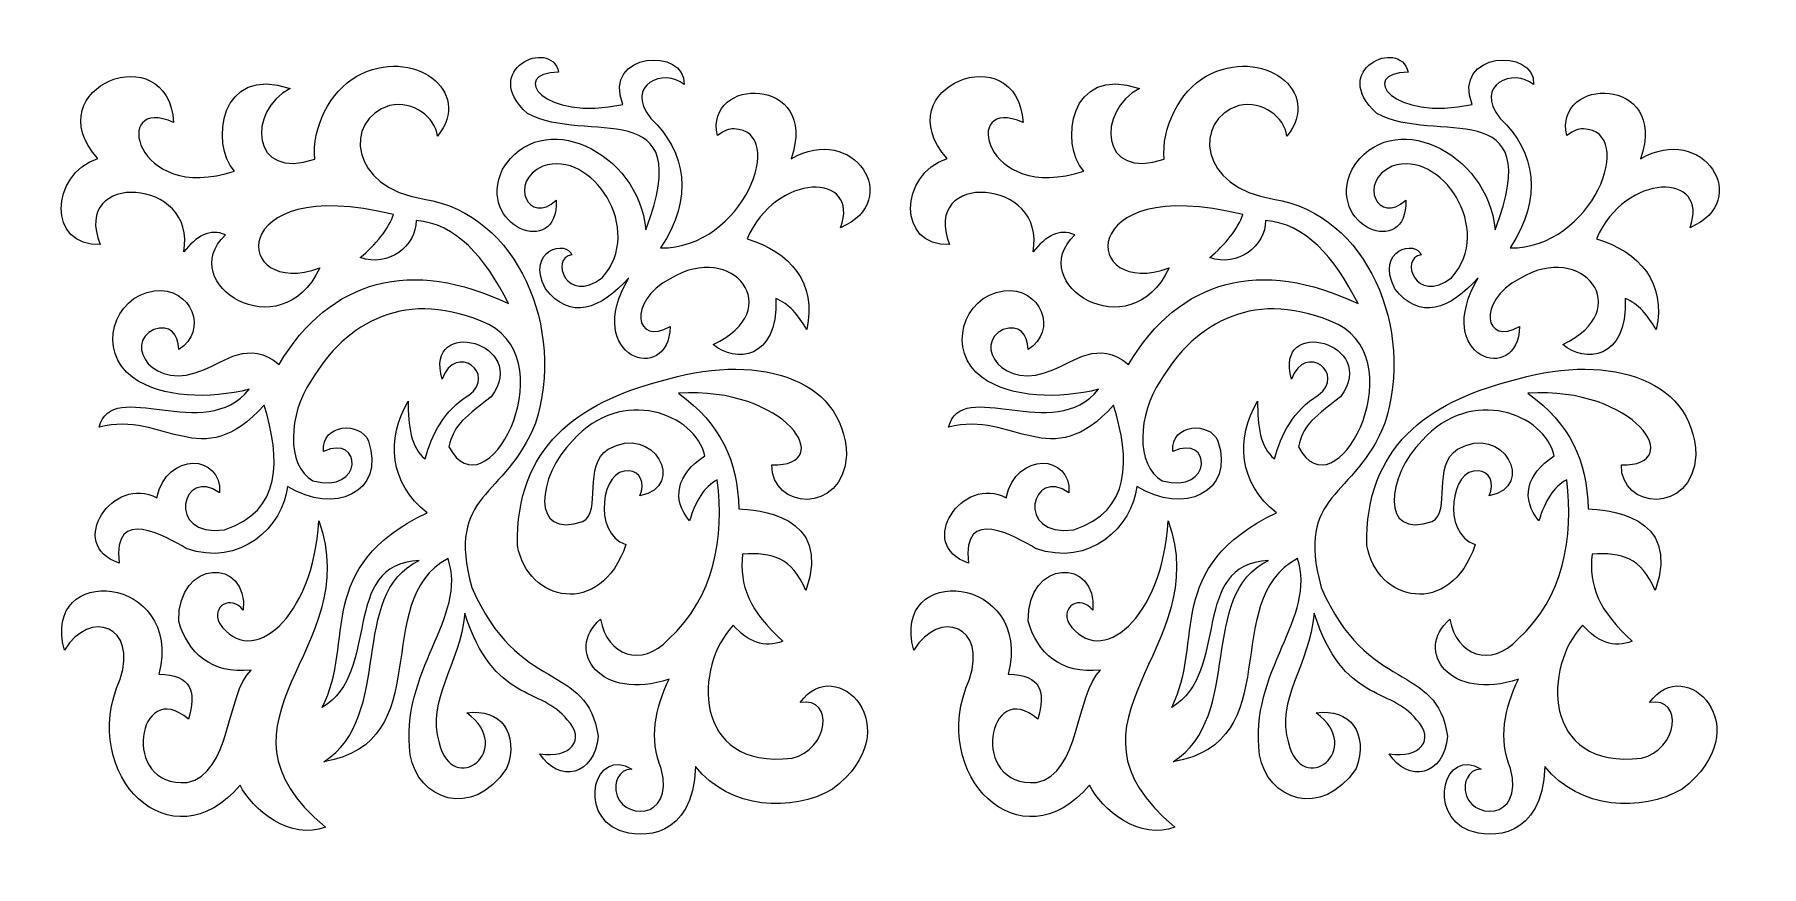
# Model space of a CAD drawing. Header units: centimetres. Extents: x -32.4 to 33, y -15.9 to 15.6.
import ezdxf

# ---------------------------------------------------------------- set-up
doc = ezdxf.new("R2010")
doc.units = ezdxf.units.CM
doc.header["$MEASUREMENT"] = 0
doc.layers.add('layer 1', color=7, linetype='Continuous')

msp = doc.modelspace()

# ---------------------------------------------------------------- linework, layer by layer
at = {"layer": 'layer 1', "color": 2, "lineweight": 9}
for points, knots in [([(-27.14468, 12.25085), (-27.34648, 15.58939), (-32.41386, 13.59253), (-30.01993, 10.88428), (-30.01993, 10.88428), (-31.84705, 10.29192), (-31.91483, 7.5356), (-29.92632, 7.62794), (-29.92632, 7.62794), (-31.06548, 10.44456), (-26.22818, 10.16733), (-26.76486, 7.35111), (-26.76486, 7.35111), (-26.28181, 7.93934), (-25.76737, 8.26018), (-25.18393, 7.99277), (-25.18393, 7.99277), (-27.11814, 6.16053), (-23.0943, 3.58716), (-21.608, 6.7472), (-21.608, 6.7472), (-24.91355, 5.50191), (-25.26468, 10.37034), (-18.82255, 8.76653), (-18.82255, 8.76653), (-18.98255, 8.2444), (-19.50009, 7.60905), (-20.07409, 7.13409), (-20.07409, 7.13409), (-19.00843, 6.75913), (-17.95612, 7.56273), (-17.9568, 8.54007), (-17.9568, 8.54007), (-16.45112, 8.42379), (-15.35953, 7.16561), (-14.45616, 5.3884), (-14.45616, 5.3884), (-18.13235, 7.14709), (-21.21264, 6.32773), (-23.1513, 3.08599), (-23.1513, 3.08599), (-24.28051, 4.04203), (-25.26739, 3.16374), (-25.9744, 2.89726), (-25.9744, 2.89726), (-27.92243, 1.99453), (-29.06408, 3.86903), (-27.8941, 4.40704), (-27.8941, 4.40704), (-27.29224, 4.61342), (-26.97151, 4.25093), (-26.95306, 3.65215), (-26.95306, 3.65215), (-25.80205, 4.33786), (-26.47326, 6.04251), (-27.87528, 5.87908), (-27.87528, 5.87908), (-29.45015, 5.65261), (-30.03972, 3.59565), (-28.70339, 2.59531), (-28.70339, 2.59531), (-27.5835, 1.80277), (-25.77991, 1.76501), (-24.28054, 2.14237), (-24.28054, 2.14237), (-25.96815, 0.0415), (-29.48111, 2.63913), (-29.96438, 0.70808), (-29.96438, 0.70808), (-27.49484, 1.3516), (-26.11864, -1.14419), (-23.71592, 1.53846), (-23.71592, 1.53846), (-23.08481, -0.50789), (-23.0321, -2.4844), (-25.22157, -3.1796), (-25.22157, -3.1796), (-27.49308, -3.5066), (-26.80813, -0.7337), (-25.40978, -1.78305), (-25.40978, -1.78305), (-25.29888, -0.31619), (-27.40583, -0.19459), (-27.78118, -1.97178), (-27.78118, -1.97178), (-29.41564, -1.06918), (-31.24742, -3.75817), (-29.21155, -4.44404), (-29.21155, -4.44404), (-29.46544, -2.23784), (-27.43582, -3.44928), (-26.67065, -3.88733), (-26.67065, -3.88733), (-24.6319, -4.63728), (-22.99775, -3.05527), (-22.83139, -1.53772), (-22.83139, -1.53772), (-21.07733, -2.64616), (-19.10409, -1.77248), (-19.76358, 0.17966), (-19.76358, 0.17966), (-20.0538, 0.91577), (-21.54986, 0.87484), (-21.46674, -0.21662), (-21.46674, -0.21662), (-19.99086, 0.47891), (-19.92919, -1.85251), (-21.87149, -1.33012), (-21.87149, -1.33012), (-22.89864, -0.76542), (-22.78888, 1.23494), (-21.94678, 2.44433), (-21.94678, 2.44433), (-20.62769, 4.71045), (-18.29709, 6.02201), (-15.20898, 4.59577), (-15.20898, 4.59577), (-12.33207, 3.07652), (-15.32733, -2.69902), (-16.71557, -0.03393), (-16.71557, -0.03393), (-16.51745, 0.75304), (-16.31169, 0.92811), (-15.1161, 1.86083), (-15.1161, 1.86083), (-13.6045, 3.89875), (-17.67115, 4.97284), (-16.97812, 2.51982), (-16.97812, 2.51982), (-16.45474, 3.94679), (-14.88593, 2.72135), (-15.96179, 1.9159), (-15.96179, 1.9159), (-16.91015, 1.35157), (-17.37017, 0.40926), (-17.61803, -0.49974), (-17.61803, -0.49974), (-18.15948, -0.06915), (-18.26916, 0.75505), (-18.25793, 1.68944), (-18.25793, 1.68944), (-19.10196, 0.28031), (-18.97256, -1.44015), (-17.54274, -2.53794), (-17.54274, -2.53794), (-21.8542, -4.60686), (-20.24367, -7.38878), (-21.51388, -9.91698), (-21.51388, -9.91698), (-19.27577, -8.5985), (-20.8698, -4.49485), (-17.84387, -4.34968), (-17.84387, -4.34968), (-20.54675, -5.60857), (-18.7663, -10.26286), (-21.45744, -11.97406), (-21.45744, -11.97406), (-17.09105, -11.25692), (-19.76662, -5.89231), (-16.75228, -4.27419), (-16.75228, -4.27419), (-15.98214, -6.48578), (-18.61138, -8.54796), (-18.18265, -11.70985), (-18.18265, -11.70985), (-17.90343, -13.40535), (-15.83331, -14.18542), (-14.53144, -12.23828), (-14.53144, -12.23828), (-14.0344, -10.87955), (-14.77778, -9.94227), (-16.03709, -10.12458), (-16.03709, -10.12458), (-14.15313, -11.51244), (-16.581, -13.36864), (-17.09105, -11.25692), (-17.09105, -11.25692), (-17.59281, -9.62132), (-16.30687, -8.34425), (-16.11237, -6.35014), (-16.11237, -6.35014), (-15.02706, -9.77185), (-13.18902, -9.13663), (-12.23543, -10.38835), (-12.23543, -10.38835), (-11.50781, -11.13684), (-12.11625, -11.86646), (-13.27041, -11.67147), (-13.27041, -11.67147), (-12.57886, -12.80523), (-11.17692, -12.51275), (-11.06872, -11.01104), (-11.06872, -11.01104), (-11.45776, -8.18681), (-14.10495, -9.43839), (-15.84888, -5.36878), (-15.84888, -5.36878), (-16.85265, -1.74531), (-14.5816, -2.02837), (-13.43984, 0.85906), (-13.43984, 0.85906), (-12.29587, 4.39455), (-14.0903, 8.77789), (-17.65226, 9.35157), (-17.65226, 9.35157), (-20.49775, 9.78841), (-20.71632, 12.33188), (-18.96631, 12.90496), (-18.96631, 12.90496), (-18.05671, 13.08692), (-17.24743, 12.45578), (-17.1504, 11.73937), (-17.1504, 11.73937), (-15.7546, 13.41914), (-18.09699, 15.18641), (-20.20144, 14.00655), (-20.20144, 14.00655), (-21.22213, 13.4462), (-21.91376, 12.0416), (-21.79621, 10.86135), (-21.79621, 10.86135), (-24.24018, 10.03929), (-24.36816, 12.68459), (-22.73724, 13.54121), (-22.73724, 13.54121), (-25.40849, 14.47938), (-25.76216, 11.41803), (-24.84343, 10.41526), (-24.84343, 10.41526), (-28.66219, 9.12508), (-29.51991, 13.34394), (-27.14468, 12.25085)], [0, 0, 0, 0, 0.01694915, 0.01694915, 0.01694915, 0.01694915, 0.03389831, 0.03389831, 0.03389831, 0.03389831, 0.05084746, 0.05084746, 0.05084746, 0.05084746, 0.06779661, 0.06779661, 0.06779661, 0.06779661, 0.08474576, 0.08474576, 0.08474576, 0.08474576, 0.10169492, 0.10169492, 0.10169492, 0.10169492, 0.11864407, 0.11864407, 0.11864407, 0.11864407, 0.13559322, 0.13559322, 0.13559322, 0.13559322, 0.15254237, 0.15254237, 0.15254237, 0.15254237, 0.16949153, 0.16949153, 0.16949153, 0.16949153, 0.18644068, 0.18644068, 0.18644068, 0.18644068, 0.20338983, 0.20338983, 0.20338983, 0.20338983, 0.22033898, 0.22033898, 0.22033898, 0.22033898, 0.23728814, 0.23728814, 0.23728814, 0.23728814, 0.25423729, 0.25423729, 0.25423729, 0.25423729, 0.27118644, 0.27118644, 0.27118644, 0.27118644, 0.28813559, 0.28813559, 0.28813559, 0.28813559, 0.30508475, 0.30508475, 0.30508475, 0.30508475, 0.3220339, 0.3220339, 0.3220339, 0.3220339, 0.33898305, 0.33898305, 0.33898305, 0.33898305, 0.3559322, 0.3559322, 0.3559322, 0.3559322, 0.37288136, 0.37288136, 0.37288136, 0.37288136, 0.38983051, 0.38983051, 0.38983051, 0.38983051, 0.40677966, 0.40677966, 0.40677966, 0.40677966, 0.42372881, 0.42372881, 0.42372881, 0.42372881, 0.44067797, 0.44067797, 0.44067797, 0.44067797, 0.45762712, 0.45762712, 0.45762712, 0.45762712, 0.47457627, 0.47457627, 0.47457627, 0.47457627, 0.49152542, 0.49152542, 0.49152542, 0.49152542, 0.50847458, 0.50847458, 0.50847458, 0.50847458, 0.52542373, 0.52542373, 0.52542373, 0.52542373, 0.54237288, 0.54237288, 0.54237288, 0.54237288, 0.55932203, 0.55932203, 0.55932203, 0.55932203, 0.57627119, 0.57627119, 0.57627119, 0.57627119, 0.59322034, 0.59322034, 0.59322034, 0.59322034, 0.61016949, 0.61016949, 0.61016949, 0.61016949, 0.62711864, 0.62711864, 0.62711864, 0.62711864, 0.6440678, 0.6440678, 0.6440678, 0.6440678, 0.66101695, 0.66101695, 0.66101695, 0.66101695, 0.6779661, 0.6779661, 0.6779661, 0.6779661, 0.69491525, 0.69491525, 0.69491525, 0.69491525, 0.71186441, 0.71186441, 0.71186441, 0.71186441, 0.72881356, 0.72881356, 0.72881356, 0.72881356, 0.74576271, 0.74576271, 0.74576271, 0.74576271, 0.76271186, 0.76271186, 0.76271186, 0.76271186, 0.77966102, 0.77966102, 0.77966102, 0.77966102, 0.79661017, 0.79661017, 0.79661017, 0.79661017, 0.81355932, 0.81355932, 0.81355932, 0.81355932, 0.83050847, 0.83050847, 0.83050847, 0.83050847, 0.84745763, 0.84745763, 0.84745763, 0.84745763, 0.86440678, 0.86440678, 0.86440678, 0.86440678, 0.88135593, 0.88135593, 0.88135593, 0.88135593, 0.89830508, 0.89830508, 0.89830508, 0.89830508, 0.91525424, 0.91525424, 0.91525424, 0.91525424, 0.93220339, 0.93220339, 0.93220339, 0.93220339, 0.94915254, 0.94915254, 0.94915254, 0.94915254, 0.96610169, 0.96610169, 0.96610169, 0.96610169, 1, 1, 1, 1]), ([(-7.80407, 13.6973), (-7.72992, 15.10298), (-10.9196, 14.94766), (-10.1274, 12.9373), (-10.1274, 12.9373), (-13.16483, 12.27826), (-14.47166, 14.13198), (-12.56093, 14.16398), (-12.56093, 14.16398), (-12.86602, 15.50067), (-15.58393, 14.23364), (-13.7409, 12.59757), (-13.7409, 12.59757), (-11.54903, 11.36499), (-7.27145, 13.46799), (-9.26165, 8.18149), (-9.26165, 8.18149), (-9.5191, 11.1567), (-13.2453, 12.90538), (-14.682, 10.48391), (-14.682, 10.48391), (-15.71223, 8.31193), (-12.55023, 7.05014), (-12.64937, 9.31383), (-12.64937, 9.31383), (-13.69066, 8.32011), (-14.48731, 10.02473), (-13.15753, 10.59718), (-13.15753, 10.59718), (-11.31708, 11.25366), (-9.26165, 8.18149), (-10.91787, 6.36976), (-10.91787, 6.36976), (-12.26253, 5.31175), (-12.89985, 7.13929), (-12.06574, 7.23506), (-12.06574, 7.23506), (-12.22041, 7.79522), (-13.82966, 7.47576), (-13.06343, 5.95457), (-13.06343, 5.95457), (-12.13017, 4.73645), (-10.96255, 5.17133), (-9.90156, 6.36976), (-9.90156, 6.36976), (-11.7011, 3.31608), (-8.3772, 2.26195), (-8.33944, 4.52028), (-8.33944, 4.52028), (-9.64488, 3.75478), (-10.00512, 5.46691), (-8.33944, 6.33201), (-8.33944, 6.33201), (-5.93223, 7.79703), (-3.90367, 5.14898), (-6.70205, 3.84088), (-6.70205, 3.84088), (-5.87653, 3.13658), (-4.25782, 3.23348), (-4.33064, 5.57712), (-4.33064, 5.57712), (-3.84009, 5.39085), (-3.47859, 4.94576), (-3.16376, 4.40704), (-3.16376, 4.40704), (-2.76112, 6.1736), (-3.80158, 7.35555), (-5.42224, 7.84179), (-5.42224, 7.84179), (-4.3462, 10.38647), (-1.10496, 10.36899), (-1.87994, 8.26584), (-1.87994, 8.26584), (0.53263, 9.31029), (-1.39775, 12.26209), (-3.75219, 10.88117), (-3.75219, 10.88117), (-2.6593, 14.06689), (-7.08599, 14.0085), (-6.54503, 11.75984), (-6.54503, 11.75984), (-6.26388, 11.96627), (-6.1191, 12.01211), (-5.91827, 12.0127), (-5.91827, 12.0127), (-3.83821, 11.94241), (-5.58948, 7.44402), (-8.69704, 7.50209), (-8.69704, 7.50209), (-7.43605, 9.38932), (-7.73029, 11.16011), (-9.07345, 12.40887), (-9.07345, 12.40887), (-10.09478, 13.69248), (-8.56205, 14.33173), (-7.80407, 13.6973)], [0, 0, 0, 0, 0.04, 0.04, 0.04, 0.04, 0.08, 0.08, 0.08, 0.08, 0.12, 0.12, 0.12, 0.12, 0.16, 0.16, 0.16, 0.16, 0.2, 0.2, 0.2, 0.2, 0.24, 0.24, 0.24, 0.24, 0.28, 0.28, 0.28, 0.28, 0.32, 0.32, 0.32, 0.32, 0.36, 0.36, 0.36, 0.36, 0.4, 0.4, 0.4, 0.4, 0.44, 0.44, 0.44, 0.44, 0.48, 0.48, 0.48, 0.48, 0.52, 0.52, 0.52, 0.52, 0.56, 0.56, 0.56, 0.56, 0.6, 0.6, 0.6, 0.6, 0.64, 0.64, 0.64, 0.64, 0.68, 0.68, 0.68, 0.68, 0.72, 0.72, 0.72, 0.72, 0.76, 0.76, 0.76, 0.76, 0.8, 0.8, 0.8, 0.8, 0.84, 0.84, 0.84, 0.84, 0.88, 0.88, 0.88, 0.88, 0.92, 0.92, 0.92, 0.92, 1, 1, 1, 1]), ([(-8.01949, 1.9914), (-3.94484, 2.26187), (-1.9624, -0.7825), (-4.48121, -0.72621), (-4.48121, -0.72621), (-4.52819, -2.38081), (-1.79935, -2.67756), (-1.65811, -0.34876), (-1.65811, -0.34876), (-1.7472, 2.67796), (-5.2326, 3.55023), (-8.71415, 2.44433), (-8.71415, 2.44433), (-11.77347, 1.65495), (-14.21112, -0.04772), (-14.11738, -3.78351), (-14.11738, -3.78351), (-13.75655, -5.89418), (-10.97433, -6.5766), (-10.01448, -3.74577), (-10.01448, -3.74577), (-11.31918, -3.31163), (-10.92399, -0.81443), (-9.90156, -0.95267), (-9.90156, -0.95267), (-9.47186, -0.95586), (-9.27739, -1.40249), (-9.4875, -1.89629), (-9.4875, -1.89629), (-7.67789, -1.54397), (-8.96384, 0.86512), (-10.6826, -0.13174), (-10.6826, -0.13174), (-11.65177, -0.73255), (-10.91792, -2.4844), (-11.64246, -2.86822), (-11.64246, -2.86822), (-13.64594, -3.56792), (-13.37573, -1.16508), (-12.02893, 0.20668), (-12.02893, 0.20668), (-10.14743, 2.27739), (-7.38545, 1.21636), (-7.02199, -0.38651), (-7.02199, -0.38651), (-8.10729, -1.06733), (-8.2852, -2.04097), (-7.60544, -2.8399), (-7.60544, -2.8399), (-7.36533, -2.0805), (-7.05569, -1.55974), (-6.55148, -1.29237), (-6.55148, -1.29237), (-6.28778, -3.48159), (-6.65159, -5.73367), (-8.3959, -7.33149), (-8.3959, -7.33149), (-9.4122, -8.43062), (-10.73584, -7.9557), (-10.97433, -6.5766), (-10.97433, -6.5766), (-12.36673, -7.76313), (-10.95526, -9.73038), (-8.37708, -8.84127), (-8.37708, -8.84127), (-8.91665, -9.9736), (-9.1425, -11.10594), (-8.67821, -12.23828), (-8.67821, -12.23828), (-8.12741, -14.28185), (-10.29003, -14.17649), (-10.39089, -13.06865), (-10.39089, -13.06865), (-10.43958, -12.85251), (-10.33536, -12.25568), (-9.79155, -12.25297), (-9.79155, -12.25297), (-11.17596, -11.39139), (-11.86976, -13.94481), (-10.25466, -14.58129), (-10.25466, -14.58129), (-9.42985, -14.90634), (-7.46172, -14.89336), (-7.37959, -12.16279), (-7.37959, -12.16279), (-6.07989, -13.77726), (-3.71701, -13.90492), (-2.18227, -13.01661), (-2.18227, -13.01661), (0.82627, -10.69212), (-2.06807, -7.81548), (-3.40953, -9.72848), (-3.40953, -9.72848), (-2.08653, -9.53), (-2.34563, -11.51953), (-3.7199, -11.84285), (-3.7199, -11.84285), (-7.54718, -12.28432), (-7.41069, -8.31158), (-5.94922, -6.80307), (-5.94922, -6.80307), (-5.39243, -7.42894), (-4.7745, -7.68685), (-4.06715, -7.40698), (-4.06715, -7.40698), (-5.3375, -6.26441), (-5.72588, -5.29602), (-5.59104, -4.10315), (-5.59104, -4.10315), (-4.45503, -4.04831), (-3.7434, -4.21586), (-3.20137, -5.48191), (-3.20137, -5.48191), (-2.16194, -2.56378), (-5.11516, -2.44134), (-5.73396, -2.38425), (-5.73396, -2.38425), (-5.7944, -0.55287), (-6.40333, 0.81422), (-8.01949, 1.9914)], [0, 0, 0, 0, 0.03225806, 0.03225806, 0.03225806, 0.03225806, 0.06451613, 0.06451613, 0.06451613, 0.06451613, 0.09677419, 0.09677419, 0.09677419, 0.09677419, 0.12903226, 0.12903226, 0.12903226, 0.12903226, 0.16129032, 0.16129032, 0.16129032, 0.16129032, 0.19354839, 0.19354839, 0.19354839, 0.19354839, 0.22580645, 0.22580645, 0.22580645, 0.22580645, 0.25806452, 0.25806452, 0.25806452, 0.25806452, 0.29032258, 0.29032258, 0.29032258, 0.29032258, 0.32258065, 0.32258065, 0.32258065, 0.32258065, 0.35483871, 0.35483871, 0.35483871, 0.35483871, 0.38709677, 0.38709677, 0.38709677, 0.38709677, 0.41935484, 0.41935484, 0.41935484, 0.41935484, 0.4516129, 0.4516129, 0.4516129, 0.4516129, 0.48387097, 0.48387097, 0.48387097, 0.48387097, 0.51612903, 0.51612903, 0.51612903, 0.51612903, 0.5483871, 0.5483871, 0.5483871, 0.5483871, 0.58064516, 0.58064516, 0.58064516, 0.58064516, 0.61290323, 0.61290323, 0.61290323, 0.61290323, 0.64516129, 0.64516129, 0.64516129, 0.64516129, 0.67741935, 0.67741935, 0.67741935, 0.67741935, 0.70967742, 0.70967742, 0.70967742, 0.70967742, 0.74193548, 0.74193548, 0.74193548, 0.74193548, 0.77419355, 0.77419355, 0.77419355, 0.77419355, 0.80645161, 0.80645161, 0.80645161, 0.80645161, 0.83870968, 0.83870968, 0.83870968, 0.83870968, 0.87096774, 0.87096774, 0.87096774, 0.87096774, 0.90322581, 0.90322581, 0.90322581, 0.90322581, 0.93548387, 0.93548387, 0.93548387, 0.93548387, 1, 1, 1, 1]), ([(-21.64565, -2.8399), (-21.85286, -6.53368), (-24.20525, -8.50157), (-25.40978, -6.72758), (-25.40978, -6.72758), (-25.73905, -6.10171), (-24.96747, -5.62051), (-24.50639, -6.2369), (-24.50639, -6.2369), (-24.31205, -4.23675), (-26.99058, -4.26193), (-26.95307, -6.65209), (-26.95307, -6.65209), (-26.59227, -7.85827), (-25.73905, -8.66031), (-24.20525, -8.50157), (-24.20525, -8.50157), (-25.17132, -9.40747), (-24.9534, -12.43664), (-26.63512, -12.76246), (-26.63512, -12.76246), (-29.21036, -12.96993), (-28.49055, -8.71435), (-26.58731, -10.36076), (-26.58731, -10.36076), (-26.27428, -9.34277), (-26.44788, -8.67286), (-27.7059, -8.65255), (-27.7059, -8.65255), (-26.74713, -4.86287), (-32.2092, -4.39738), (-31.28182, -7.74668), (-31.28182, -7.74668), (-30.30319, -6.15541), (-28.49029, -6.84105), (-29.17391, -8.84127), (-29.17391, -8.84127), (-30.78293, -12.51514), (-27.20447, -15.94673), (-24.62271, -12.8581), (-24.62271, -12.8581), (-24.19649, -13.7909), (-22.68843, -14.98568), (-21.39423, -14.45353), (-21.39423, -14.45353), (-26.27361, -10.4046), (-19.88226, -7.73544), (-21.64565, -2.8399)], [0, 0, 0, 0, 0.07692308, 0.07692308, 0.07692308, 0.07692308, 0.15384615, 0.15384615, 0.15384615, 0.15384615, 0.23076923, 0.23076923, 0.23076923, 0.23076923, 0.30769231, 0.30769231, 0.30769231, 0.30769231, 0.38461538, 0.38461538, 0.38461538, 0.38461538, 0.46153846, 0.46153846, 0.46153846, 0.46153846, 0.53846154, 0.53846154, 0.53846154, 0.53846154, 0.61538462, 0.61538462, 0.61538462, 0.61538462, 0.69230769, 0.69230769, 0.69230769, 0.69230769, 0.76923077, 0.76923077, 0.76923077, 0.76923077, 0.84615385, 0.84615385, 0.84615385, 0.84615385, 1, 1, 1, 1])]:
    msp.add_open_spline(points, degree=3, knots=knots, dxfattribs=at)
at = {"layer": 'layer 1', "color": 177, "lineweight": 9}
for points, knots in [([(5.02866, 12.25085), (4.82686, 15.58939), (-0.24052, 13.59253), (2.15341, 10.88428), (2.15341, 10.88428), (0.32629, 10.29192), (0.25851, 7.5356), (2.24702, 7.62794), (2.24702, 7.62794), (1.10786, 10.44456), (5.94516, 10.16733), (5.40848, 7.35111), (5.40848, 7.35111), (5.89153, 7.93934), (6.40597, 8.26018), (6.98941, 7.99277), (6.98941, 7.99277), (5.0552, 6.16053), (9.07904, 3.58716), (10.56534, 6.7472), (10.56534, 6.7472), (7.25979, 5.50191), (6.90866, 10.37034), (13.35079, 8.76653), (13.35079, 8.76653), (13.19079, 8.2444), (12.67325, 7.60905), (12.09925, 7.13409), (12.09925, 7.13409), (13.16491, 6.75913), (14.21722, 7.56273), (14.21654, 8.54007), (14.21654, 8.54007), (15.72222, 8.42379), (16.81381, 7.16561), (17.71718, 5.3884), (17.71718, 5.3884), (14.04099, 7.14709), (10.9607, 6.32773), (9.02204, 3.08599), (9.02204, 3.08599), (7.89283, 4.04203), (6.90595, 3.16374), (6.19894, 2.89726), (6.19894, 2.89726), (4.25091, 1.99453), (3.10926, 3.86903), (4.27924, 4.40704), (4.27924, 4.40704), (4.8811, 4.61342), (5.20183, 4.25093), (5.22028, 3.65215), (5.22028, 3.65215), (6.37129, 4.33786), (5.70008, 6.04251), (4.29806, 5.87908), (4.29806, 5.87908), (2.72319, 5.65261), (2.13362, 3.59565), (3.46995, 2.59531), (3.46995, 2.59531), (4.58984, 1.80277), (6.39343, 1.76501), (7.8928, 2.14237), (7.8928, 2.14237), (6.20519, 0.0415), (2.69223, 2.63913), (2.20896, 0.70808), (2.20896, 0.70808), (4.6785, 1.3516), (6.0547, -1.14419), (8.45742, 1.53846), (8.45742, 1.53846), (9.08853, -0.50789), (9.14124, -2.4844), (6.95177, -3.1796), (6.95177, -3.1796), (4.68026, -3.5066), (5.36521, -0.7337), (6.76356, -1.78305), (6.76356, -1.78305), (6.87446, -0.31619), (4.76751, -0.19459), (4.39216, -1.97178), (4.39216, -1.97178), (2.7577, -1.06918), (0.92592, -3.75817), (2.96179, -4.44404), (2.96179, -4.44404), (2.7079, -2.23784), (4.73752, -3.44928), (5.50269, -3.88733), (5.50269, -3.88733), (7.54144, -4.63728), (9.17559, -3.05527), (9.34195, -1.53772), (9.34195, -1.53772), (11.09601, -2.64616), (13.06925, -1.77248), (12.40976, 0.17966), (12.40976, 0.17966), (12.11954, 0.91577), (10.62348, 0.87484), (10.7066, -0.21662), (10.7066, -0.21662), (12.18248, 0.47891), (12.24415, -1.85251), (10.30185, -1.33012), (10.30185, -1.33012), (9.2747, -0.76542), (9.38446, 1.23494), (10.22656, 2.44433), (10.22656, 2.44433), (11.54565, 4.71045), (13.87625, 6.02201), (16.96436, 4.59577), (16.96436, 4.59577), (19.84127, 3.07652), (16.84601, -2.69902), (15.45777, -0.03393), (15.45777, -0.03393), (15.65589, 0.75304), (15.86165, 0.92811), (17.05724, 1.86083), (17.05724, 1.86083), (18.56884, 3.89875), (14.50219, 4.97284), (15.19522, 2.51982), (15.19522, 2.51982), (15.7186, 3.94679), (17.28741, 2.72135), (16.21155, 1.9159), (16.21155, 1.9159), (15.26319, 1.35157), (14.80317, 0.40926), (14.55531, -0.49974), (14.55531, -0.49974), (14.01386, -0.06915), (13.90418, 0.75505), (13.91541, 1.68944), (13.91541, 1.68944), (13.07138, 0.28031), (13.20078, -1.44015), (14.6306, -2.53794), (14.6306, -2.53794), (10.31914, -4.60686), (11.92967, -7.38878), (10.65946, -9.91698), (10.65946, -9.91698), (12.89757, -8.5985), (11.30354, -4.49485), (14.32947, -4.34968), (14.32947, -4.34968), (11.62659, -5.60857), (13.40704, -10.26286), (10.7159, -11.97406), (10.7159, -11.97406), (15.08229, -11.25692), (12.40672, -5.89231), (15.42106, -4.27419), (15.42106, -4.27419), (16.1912, -6.48578), (13.56196, -8.54796), (13.99069, -11.70985), (13.99069, -11.70985), (14.26991, -13.40535), (16.34003, -14.18542), (17.6419, -12.23828), (17.6419, -12.23828), (18.13894, -10.87955), (17.39556, -9.94227), (16.13625, -10.12458), (16.13625, -10.12458), (18.02021, -11.51244), (15.59234, -13.36864), (15.08229, -11.25692), (15.08229, -11.25692), (14.58053, -9.62132), (15.86647, -8.34425), (16.06097, -6.35014), (16.06097, -6.35014), (17.14628, -9.77185), (18.98432, -9.13663), (19.93791, -10.38835), (19.93791, -10.38835), (20.66553, -11.13684), (20.05709, -11.86646), (18.90293, -11.67147), (18.90293, -11.67147), (19.59448, -12.80523), (20.99642, -12.51275), (21.10462, -11.01104), (21.10462, -11.01104), (20.71558, -8.18681), (18.06839, -9.43839), (16.32446, -5.36878), (16.32446, -5.36878), (15.32069, -1.74531), (17.59174, -2.02837), (18.7335, 0.85906), (18.7335, 0.85906), (19.87747, 4.39455), (18.08304, 8.77789), (14.52108, 9.35157), (14.52108, 9.35157), (11.67559, 9.78841), (11.45702, 12.33188), (13.20703, 12.90496), (13.20703, 12.90496), (14.11663, 13.08692), (14.92591, 12.45578), (15.02294, 11.73937), (15.02294, 11.73937), (16.41874, 13.41914), (14.07635, 15.18641), (11.9719, 14.00655), (11.9719, 14.00655), (10.95121, 13.4462), (10.25958, 12.0416), (10.37713, 10.86135), (10.37713, 10.86135), (7.93316, 10.03929), (7.80518, 12.68459), (9.4361, 13.54121), (9.4361, 13.54121), (6.76485, 14.47938), (6.41118, 11.41803), (7.32991, 10.41526), (7.32991, 10.41526), (3.51115, 9.12508), (2.65343, 13.34394), (5.02866, 12.25085)], [0, 0, 0, 0, 0.01694915, 0.01694915, 0.01694915, 0.01694915, 0.03389831, 0.03389831, 0.03389831, 0.03389831, 0.05084746, 0.05084746, 0.05084746, 0.05084746, 0.06779661, 0.06779661, 0.06779661, 0.06779661, 0.08474576, 0.08474576, 0.08474576, 0.08474576, 0.10169492, 0.10169492, 0.10169492, 0.10169492, 0.11864407, 0.11864407, 0.11864407, 0.11864407, 0.13559322, 0.13559322, 0.13559322, 0.13559322, 0.15254237, 0.15254237, 0.15254237, 0.15254237, 0.16949153, 0.16949153, 0.16949153, 0.16949153, 0.18644068, 0.18644068, 0.18644068, 0.18644068, 0.20338983, 0.20338983, 0.20338983, 0.20338983, 0.22033898, 0.22033898, 0.22033898, 0.22033898, 0.23728814, 0.23728814, 0.23728814, 0.23728814, 0.25423729, 0.25423729, 0.25423729, 0.25423729, 0.27118644, 0.27118644, 0.27118644, 0.27118644, 0.28813559, 0.28813559, 0.28813559, 0.28813559, 0.30508475, 0.30508475, 0.30508475, 0.30508475, 0.3220339, 0.3220339, 0.3220339, 0.3220339, 0.33898305, 0.33898305, 0.33898305, 0.33898305, 0.3559322, 0.3559322, 0.3559322, 0.3559322, 0.37288136, 0.37288136, 0.37288136, 0.37288136, 0.38983051, 0.38983051, 0.38983051, 0.38983051, 0.40677966, 0.40677966, 0.40677966, 0.40677966, 0.42372881, 0.42372881, 0.42372881, 0.42372881, 0.44067797, 0.44067797, 0.44067797, 0.44067797, 0.45762712, 0.45762712, 0.45762712, 0.45762712, 0.47457627, 0.47457627, 0.47457627, 0.47457627, 0.49152542, 0.49152542, 0.49152542, 0.49152542, 0.50847458, 0.50847458, 0.50847458, 0.50847458, 0.52542373, 0.52542373, 0.52542373, 0.52542373, 0.54237288, 0.54237288, 0.54237288, 0.54237288, 0.55932203, 0.55932203, 0.55932203, 0.55932203, 0.57627119, 0.57627119, 0.57627119, 0.57627119, 0.59322034, 0.59322034, 0.59322034, 0.59322034, 0.61016949, 0.61016949, 0.61016949, 0.61016949, 0.62711864, 0.62711864, 0.62711864, 0.62711864, 0.6440678, 0.6440678, 0.6440678, 0.6440678, 0.66101695, 0.66101695, 0.66101695, 0.66101695, 0.6779661, 0.6779661, 0.6779661, 0.6779661, 0.69491525, 0.69491525, 0.69491525, 0.69491525, 0.71186441, 0.71186441, 0.71186441, 0.71186441, 0.72881356, 0.72881356, 0.72881356, 0.72881356, 0.74576271, 0.74576271, 0.74576271, 0.74576271, 0.76271186, 0.76271186, 0.76271186, 0.76271186, 0.77966102, 0.77966102, 0.77966102, 0.77966102, 0.79661017, 0.79661017, 0.79661017, 0.79661017, 0.81355932, 0.81355932, 0.81355932, 0.81355932, 0.83050847, 0.83050847, 0.83050847, 0.83050847, 0.84745763, 0.84745763, 0.84745763, 0.84745763, 0.86440678, 0.86440678, 0.86440678, 0.86440678, 0.88135593, 0.88135593, 0.88135593, 0.88135593, 0.89830508, 0.89830508, 0.89830508, 0.89830508, 0.91525424, 0.91525424, 0.91525424, 0.91525424, 0.93220339, 0.93220339, 0.93220339, 0.93220339, 0.94915254, 0.94915254, 0.94915254, 0.94915254, 0.96610169, 0.96610169, 0.96610169, 0.96610169, 1, 1, 1, 1]), ([(24.36927, 13.6973), (24.44342, 15.10298), (21.25374, 14.94766), (22.04594, 12.9373), (22.04594, 12.9373), (19.00851, 12.27826), (17.70168, 14.13198), (19.61241, 14.16398), (19.61241, 14.16398), (19.30732, 15.50067), (16.58941, 14.23364), (18.43244, 12.59757), (18.43244, 12.59757), (20.62431, 11.36499), (24.90189, 13.46799), (22.91169, 8.18149), (22.91169, 8.18149), (22.65424, 11.1567), (18.92804, 12.90538), (17.49134, 10.48391), (17.49134, 10.48391), (16.46111, 8.31193), (19.62311, 7.05014), (19.52397, 9.31383), (19.52397, 9.31383), (18.48268, 8.32011), (17.68603, 10.02473), (19.01581, 10.59718), (19.01581, 10.59718), (20.85626, 11.25366), (22.91169, 8.18149), (21.25547, 6.36976), (21.25547, 6.36976), (19.91081, 5.31175), (19.27349, 7.13929), (20.1076, 7.23506), (20.1076, 7.23506), (19.95293, 7.79522), (18.34368, 7.47576), (19.10991, 5.95457), (19.10991, 5.95457), (20.04317, 4.73645), (21.21079, 5.17133), (22.27178, 6.36976), (22.27178, 6.36976), (20.47224, 3.31608), (23.79614, 2.26195), (23.8339, 4.52028), (23.8339, 4.52028), (22.52846, 3.75478), (22.16822, 5.46691), (23.8339, 6.33201), (23.8339, 6.33201), (26.24111, 7.79703), (28.26967, 5.14898), (25.47129, 3.84088), (25.47129, 3.84088), (26.29681, 3.13658), (27.91552, 3.23348), (27.8427, 5.57712), (27.8427, 5.57712), (28.33325, 5.39085), (28.69475, 4.94576), (29.00958, 4.40704), (29.00958, 4.40704), (29.41222, 6.1736), (28.37176, 7.35555), (26.7511, 7.84179), (26.7511, 7.84179), (27.82714, 10.38647), (31.06838, 10.36899), (30.2934, 8.26584), (30.2934, 8.26584), (32.70597, 9.31029), (30.77559, 12.26209), (28.42115, 10.88117), (28.42115, 10.88117), (29.51404, 14.06689), (25.08735, 14.0085), (25.62831, 11.75984), (25.62831, 11.75984), (25.90946, 11.96627), (26.05424, 12.01211), (26.25507, 12.0127), (26.25507, 12.0127), (28.33513, 11.94241), (26.58386, 7.44402), (23.4763, 7.50209), (23.4763, 7.50209), (24.73729, 9.38932), (24.44305, 11.16011), (23.09989, 12.40887), (23.09989, 12.40887), (22.07856, 13.69248), (23.61129, 14.33173), (24.36927, 13.6973)], [0, 0, 0, 0, 0.04, 0.04, 0.04, 0.04, 0.08, 0.08, 0.08, 0.08, 0.12, 0.12, 0.12, 0.12, 0.16, 0.16, 0.16, 0.16, 0.2, 0.2, 0.2, 0.2, 0.24, 0.24, 0.24, 0.24, 0.28, 0.28, 0.28, 0.28, 0.32, 0.32, 0.32, 0.32, 0.36, 0.36, 0.36, 0.36, 0.4, 0.4, 0.4, 0.4, 0.44, 0.44, 0.44, 0.44, 0.48, 0.48, 0.48, 0.48, 0.52, 0.52, 0.52, 0.52, 0.56, 0.56, 0.56, 0.56, 0.6, 0.6, 0.6, 0.6, 0.64, 0.64, 0.64, 0.64, 0.68, 0.68, 0.68, 0.68, 0.72, 0.72, 0.72, 0.72, 0.76, 0.76, 0.76, 0.76, 0.8, 0.8, 0.8, 0.8, 0.84, 0.84, 0.84, 0.84, 0.88, 0.88, 0.88, 0.88, 0.92, 0.92, 0.92, 0.92, 1, 1, 1, 1]), ([(24.15385, 1.9914), (28.2285, 2.26187), (30.21094, -0.7825), (27.69213, -0.72621), (27.69213, -0.72621), (27.64515, -2.38081), (30.37399, -2.67756), (30.51523, -0.34876), (30.51523, -0.34876), (30.42614, 2.67796), (26.94074, 3.55023), (23.45919, 2.44433), (23.45919, 2.44433), (20.39987, 1.65495), (17.96222, -0.04772), (18.05596, -3.78351), (18.05596, -3.78351), (18.41679, -5.89418), (21.19901, -6.5766), (22.15886, -3.74577), (22.15886, -3.74577), (20.85416, -3.31163), (21.24935, -0.81443), (22.27178, -0.95267), (22.27178, -0.95267), (22.70148, -0.95586), (22.89595, -1.40249), (22.68584, -1.89629), (22.68584, -1.89629), (24.49545, -1.54397), (23.2095, 0.86512), (21.49074, -0.13174), (21.49074, -0.13174), (20.52157, -0.73255), (21.25542, -2.4844), (20.53088, -2.86822), (20.53088, -2.86822), (18.5274, -3.56792), (18.79761, -1.16508), (20.14441, 0.20668), (20.14441, 0.20668), (22.02591, 2.27739), (24.78789, 1.21636), (25.15135, -0.38651), (25.15135, -0.38651), (24.06605, -1.06733), (23.88814, -2.04097), (24.5679, -2.8399), (24.5679, -2.8399), (24.80801, -2.0805), (25.11765, -1.55974), (25.62186, -1.29237), (25.62186, -1.29237), (25.88556, -3.48159), (25.52175, -5.73367), (23.77744, -7.33149), (23.77744, -7.33149), (22.76114, -8.43062), (21.4375, -7.9557), (21.19901, -6.5766), (21.19901, -6.5766), (19.80661, -7.76313), (21.21808, -9.73038), (23.79626, -8.84127), (23.79626, -8.84127), (23.25669, -9.9736), (23.03084, -11.10594), (23.49513, -12.23828), (23.49513, -12.23828), (24.04593, -14.28185), (21.88331, -14.17649), (21.78245, -13.06865), (21.78245, -13.06865), (21.73376, -12.85251), (21.83798, -12.25568), (22.38179, -12.25297), (22.38179, -12.25297), (20.99738, -11.39139), (20.30358, -13.94481), (21.91868, -14.58129), (21.91868, -14.58129), (22.74349, -14.90634), (24.71162, -14.89336), (24.79375, -12.16279), (24.79375, -12.16279), (26.09345, -13.77726), (28.45633, -13.90492), (29.99107, -13.01661), (29.99107, -13.01661), (32.99961, -10.69212), (30.10527, -7.81548), (28.76381, -9.72848), (28.76381, -9.72848), (30.08681, -9.53), (29.82771, -11.51953), (28.45344, -11.84285), (28.45344, -11.84285), (24.62616, -12.28432), (24.76265, -8.31158), (26.22412, -6.80307), (26.22412, -6.80307), (26.78091, -7.42894), (27.39884, -7.68685), (28.10619, -7.40698), (28.10619, -7.40698), (26.83584, -6.26441), (26.44746, -5.29602), (26.5823, -4.10315), (26.5823, -4.10315), (27.71831, -4.04831), (28.42994, -4.21586), (28.97197, -5.48191), (28.97197, -5.48191), (30.0114, -2.56378), (27.05818, -2.44134), (26.43938, -2.38425), (26.43938, -2.38425), (26.37894, -0.55287), (25.77001, 0.81422), (24.15385, 1.9914)], [0, 0, 0, 0, 0.03225806, 0.03225806, 0.03225806, 0.03225806, 0.06451613, 0.06451613, 0.06451613, 0.06451613, 0.09677419, 0.09677419, 0.09677419, 0.09677419, 0.12903226, 0.12903226, 0.12903226, 0.12903226, 0.16129032, 0.16129032, 0.16129032, 0.16129032, 0.19354839, 0.19354839, 0.19354839, 0.19354839, 0.22580645, 0.22580645, 0.22580645, 0.22580645, 0.25806452, 0.25806452, 0.25806452, 0.25806452, 0.29032258, 0.29032258, 0.29032258, 0.29032258, 0.32258065, 0.32258065, 0.32258065, 0.32258065, 0.35483871, 0.35483871, 0.35483871, 0.35483871, 0.38709677, 0.38709677, 0.38709677, 0.38709677, 0.41935484, 0.41935484, 0.41935484, 0.41935484, 0.4516129, 0.4516129, 0.4516129, 0.4516129, 0.48387097, 0.48387097, 0.48387097, 0.48387097, 0.51612903, 0.51612903, 0.51612903, 0.51612903, 0.5483871, 0.5483871, 0.5483871, 0.5483871, 0.58064516, 0.58064516, 0.58064516, 0.58064516, 0.61290323, 0.61290323, 0.61290323, 0.61290323, 0.64516129, 0.64516129, 0.64516129, 0.64516129, 0.67741935, 0.67741935, 0.67741935, 0.67741935, 0.70967742, 0.70967742, 0.70967742, 0.70967742, 0.74193548, 0.74193548, 0.74193548, 0.74193548, 0.77419355, 0.77419355, 0.77419355, 0.77419355, 0.80645161, 0.80645161, 0.80645161, 0.80645161, 0.83870968, 0.83870968, 0.83870968, 0.83870968, 0.87096774, 0.87096774, 0.87096774, 0.87096774, 0.90322581, 0.90322581, 0.90322581, 0.90322581, 0.93548387, 0.93548387, 0.93548387, 0.93548387, 1, 1, 1, 1]), ([(10.52769, -2.8399), (10.32048, -6.53368), (7.96809, -8.50157), (6.76356, -6.72758), (6.76356, -6.72758), (6.43429, -6.10171), (7.20587, -5.62051), (7.66695, -6.2369), (7.66695, -6.2369), (7.86129, -4.23675), (5.18276, -4.26193), (5.22027, -6.65209), (5.22027, -6.65209), (5.58107, -7.85827), (6.43429, -8.66031), (7.96809, -8.50157), (7.96809, -8.50157), (7.00202, -9.40747), (7.21994, -12.43664), (5.53822, -12.76246), (5.53822, -12.76246), (2.96298, -12.96993), (3.68279, -8.71435), (5.58603, -10.36076), (5.58603, -10.36076), (5.89906, -9.34277), (5.72546, -8.67286), (4.46744, -8.65255), (4.46744, -8.65255), (5.42621, -4.86287), (-0.03586, -4.39738), (0.89152, -7.74668), (0.89152, -7.74668), (1.87015, -6.15541), (3.68305, -6.84105), (2.99943, -8.84127), (2.99943, -8.84127), (1.39041, -12.51514), (4.96887, -15.94673), (7.55063, -12.8581), (7.55063, -12.8581), (7.97685, -13.7909), (9.48491, -14.98568), (10.77911, -14.45353), (10.77911, -14.45353), (5.89973, -10.4046), (12.29108, -7.73544), (10.52769, -2.8399)], [0, 0, 0, 0, 0.07692308, 0.07692308, 0.07692308, 0.07692308, 0.15384615, 0.15384615, 0.15384615, 0.15384615, 0.23076923, 0.23076923, 0.23076923, 0.23076923, 0.30769231, 0.30769231, 0.30769231, 0.30769231, 0.38461538, 0.38461538, 0.38461538, 0.38461538, 0.46153846, 0.46153846, 0.46153846, 0.46153846, 0.53846154, 0.53846154, 0.53846154, 0.53846154, 0.61538462, 0.61538462, 0.61538462, 0.61538462, 0.69230769, 0.69230769, 0.69230769, 0.69230769, 0.76923077, 0.76923077, 0.76923077, 0.76923077, 0.84615385, 0.84615385, 0.84615385, 0.84615385, 1, 1, 1, 1])]:
    msp.add_open_spline(points, degree=3, knots=knots, dxfattribs=at)

doc.saveas('drawing.dxf')
